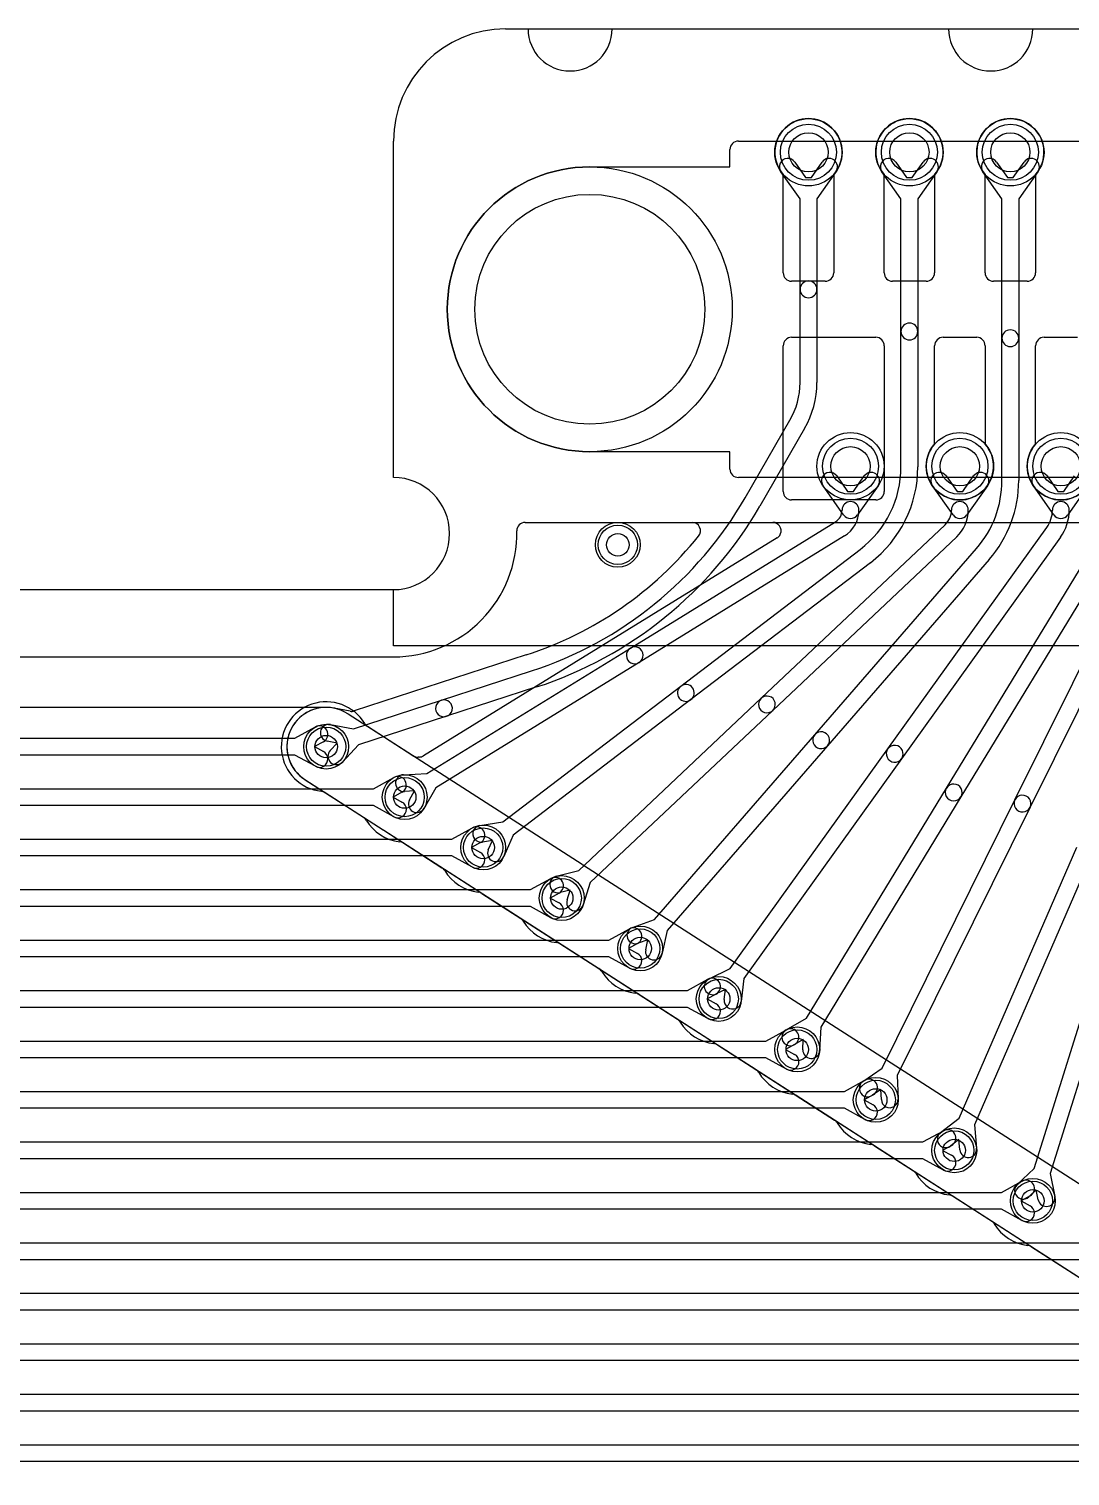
# Model space of a CAD drawing. Extents: x 0 to 47.5, y -0.5 to 20.
# Drawn here: x 23.75 to 33.03, y 7.1 to 20 of the extents above; entities that cross this region are included whole.
import ezdxf

# ---------------------------------------------------------------- set-up
doc = ezdxf.new("R2010")
doc.units = 0
for name, color, linetype in [('Hole', 1, 'CONTINUOUS'), ('L1', 3, 'CONTINUOUS'), ('L2', 3, 'CONTINUOUS'), ('L3', 3, 'CONTINUOUS'), ('L4', 3, 'CONTINUOUS'), ('Outline', 7, 'CONTINUOUS'), ('PartsArea-A', 111, 'CONTINUOUS'), ('PartsArea-B', 111, 'CONTINUOUS'), ('Resist-A', 2, 'CONTINUOUS'), ('Resist-B', 2, 'CONTINUOUS')]:
    doc.layers.add(name, color=color, linetype=linetype)

msp = doc.modelspace()

# ---------------------------------------------------------------- linework, layer by layer
at = {"layer": 'Hole'}
for centre, radius in [((30.7, 18.9), 0.175), ((31.6, 18.9), 0.175), ((32.5, 18.9), 0.175), ((28.75, 17.5), 1.025), ((31.075, 16.1), 0.175), ((32.05, 16.1), 0.175), ((32.95, 16.1), 0.175), ((29, 15.4), 0.1), ((26.4, 13.6), 0.1), ((27.1, 13.15), 0.1), ((27.8, 12.7), 0.1), ((28.5, 12.25), 0.1), ((29.2, 11.8), 0.1), ((29.9, 11.35), 0.1), ((30.6, 10.9), 0.1), ((31.3, 10.45), 0.1), ((32, 10), 0.1), ((32.7, 9.55), 0.1)]:
    msp.add_circle(centre, radius, dxfattribs=at)
at = {"layer": 'L1'}
for p, q in [((30.475, 17.825), (30.475, 18.70157)), ((30.925, 18.70157), (30.925, 17.825)), ((31.375, 17.825), (31.375, 18.70157)), ((31.825, 18.70157), (31.825, 17.825)), ((32.275, 17.825), (32.275, 18.70157)), ((32.725, 18.70157), (32.725, 17.825)), ((30.85, 17.75), (30.55, 17.75)), ((31.75, 17.75), (31.45, 17.75)), ((32.65, 17.75), (32.35, 17.75)), ((30.475, 15.875), (30.475, 17.175)), ((30.55, 17.25), (31.3, 17.25)), ((31.375, 17.175), (31.375, 15.875)), ((31.825, 16.29843), (31.825, 17.175)), ((31.9, 17.25), (32.2, 17.25)), ((32.275, 17.175), (32.275, 16.29843)), ((32.725, 16.29843), (32.725, 17.175)), ((32.8, 17.25), (33.1, 17.25)), ((31.3, 15.8), (30.55, 15.8)), ((28.17473, 15.6), (45.82527, 15.6)), ((20, 14.4), (27, 14.4)), ((26.39993, 13.95009), (1.00001, 13.95003)), ((28.68366, 12.54806), (26.59636, 13.88991)), ((26.1208, 13.675), (26.30383, 13.77536)), ((1.2792, 13.675), (26.1208, 13.675)), ((26.37595, 13.64384), (26.296, 13.6)), ((26.296, 13.6), (26.37595, 13.55616)), ((26.1208, 13.525), (1.2792, 13.525)), ((26.30383, 13.42464), (26.1208, 13.525)), ((26.8208, 13.225), (27.00383, 13.32536)), ((1.9792, 13.225), (26.8208, 13.225)), ((27.07595, 13.19384), (26.996, 13.15)), ((26.8208, 13.075), (1.9792, 13.075)), ((27.00383, 12.97464), (26.8208, 13.075)), ((26.996, 13.15), (27.07595, 13.10616)), ((27.5208, 12.775), (27.70383, 12.87536)), ((2.6792, 12.775), (27.5208, 12.775)), ((27.77595, 12.74384), (27.696, 12.7)), ((27.696, 12.7), (27.77595, 12.65616)), ((27.5208, 12.625), (2.6792, 12.625)), ((27.70383, 12.52464), (27.5208, 12.625)), ((45.50046, 1.73727), (28.69418, 12.5413)), ((28.2208, 12.325), (28.40383, 12.42536)), ((3.3792, 12.325), (28.2208, 12.325)), ((28.47595, 12.29384), (28.396, 12.25)), ((28.2208, 12.175), (3.3792, 12.175)), ((28.40383, 12.07464), (28.2208, 12.175)), ((28.396, 12.25), (28.47595, 12.20616)), ((4.0792, 11.875), (28.9208, 11.875)), ((28.9208, 11.875), (29.10383, 11.97536)), ((29.17595, 11.84384), (29.096, 11.8)), ((29.096, 11.8), (29.17595, 11.75616)), ((28.9208, 11.725), (4.0792, 11.725)), ((29.10383, 11.62464), (28.9208, 11.725)), ((29.6208, 11.425), (29.80383, 11.52536)), ((4.7792, 11.425), (29.6208, 11.425)), ((29.87595, 11.39384), (29.796, 11.35)), ((29.6208, 11.275), (4.7792, 11.275)), ((29.80383, 11.17464), (29.6208, 11.275)), ((29.796, 11.35), (29.87595, 11.30616)), ((5.4792, 10.975), (30.3208, 10.975)), ((30.3208, 10.975), (30.50383, 11.07536)), ((30.57595, 10.94384), (30.496, 10.9)), ((30.496, 10.9), (30.57595, 10.85616)), ((30.3208, 10.825), (5.4792, 10.825)), ((30.50383, 10.72464), (30.3208, 10.825)), ((31.0208, 10.525), (31.20383, 10.62536)), ((6.1792, 10.525), (31.0208, 10.525)), ((31.27595, 10.49384), (31.196, 10.45)), ((31.0208, 10.375), (6.1792, 10.375)), ((31.20383, 10.27464), (31.0208, 10.375)), ((31.196, 10.45), (31.27595, 10.40616)), ((6.8792, 10.075), (31.7208, 10.075)), ((31.7208, 10.075), (31.90383, 10.17536)), ((31.97595, 10.04384), (31.896, 10)), ((31.896, 10), (31.97595, 9.95616)), ((31.7208, 9.925), (6.8792, 9.925)), ((31.90383, 9.82464), (31.7208, 9.925)), ((32.4208, 9.625), (32.60383, 9.72536)), ((7.5792, 9.625), (32.4208, 9.625)), ((32.67595, 9.59384), (32.596, 9.55)), ((32.596, 9.55), (32.67595, 9.50616)), ((32.4208, 9.475), (7.5792, 9.475)), ((32.60383, 9.37464), (32.4208, 9.475)), ((8.2792, 9.175), (33.1208, 9.175)), ((33.1208, 9.025), (8.2792, 9.025)), ((8.9792, 8.725), (33.8208, 8.725)), ((33.8208, 8.575), (8.9792, 8.575)), ((9.6792, 8.275), (34.5208, 8.275)), ((34.5208, 8.125), (9.6792, 8.125)), ((10.3792, 7.825), (35.2208, 7.825)), ((35.2208, 7.675), (10.3792, 7.675)), ((11.0792, 7.375), (35.9208, 7.375)), ((35.9208, 7.225), (11.0792, 7.225))]:
    msp.add_line(p, q, dxfattribs=at)
for centre, radius in [((30.7, 18.9), 0.3), ((31.6, 18.9), 0.3), ((32.5, 18.9), 0.3), ((31.075, 16.1), 0.3), ((32.05, 16.1), 0.3), ((32.95, 16.1), 0.3), ((29, 15.4), 0.2), ((26.4, 13.6), 0.2), ((27.1, 13.15), 0.2), ((27.8, 12.7), 0.2), ((28.5, 12.25), 0.2), ((29.2, 11.8), 0.2), ((29.9, 11.35), 0.2), ((30.6, 10.9), 0.2), ((31.3, 10.45), 0.2), ((32, 10), 0.2), ((32.7, 9.55), 0.2)]:
    msp.add_circle(centre, radius, dxfattribs=at)
for centre, radius, start, end in [((30.7, 18.9), 0.3, -41.409429, -138.590571), ((31.6, 18.9), 0.3, -41.409429, -138.590571), ((32.5, 18.9), 0.3, -41.409429, -138.590571), ((30.55, 17.825), 0.075, 180, -90), ((30.85, 17.825), 0.075, -90, 0), ((31.45, 17.825), 0.075, 180, -90), ((31.75, 17.825), 0.075, -90, 0), ((32.35, 17.825), 0.075, 180, -90), ((32.65, 17.825), 0.075, -90, 0), ((30.55, 17.175), 0.075, 90, 180), ((31.3, 17.175), 0.075, 0, 90), ((31.9, 17.175), 0.075, 90, 180), ((32.2, 17.175), 0.075, 0, 90), ((32.8, 17.175), 0.075, 90, 180), ((32.05, 16.1), 0.3, 138.590571, 41.409429), ((32.95, 16.1), 0.3, 138.590571, 41.409429), ((30.55, 15.875), 0.075, 180, -90), ((31.3, 15.875), 0.075, -90, 0), ((27, 15.5), 1.1, -90, 1.25853), ((28.17473, 15.525), 0.075, 90, 180), ((28.1747, 15.525), 0.07497, 180, -179.358057), ((26.39993, 14.02506), 0.07497, -90, -89.984715), ((26.40003, 13.60004), 0.35005, 56.443853, 90.013094), ((26.63582, 13.95365), 0.07497, -124.347149, -121.760718), ((26.33989, 13.7096), 0.075, -61.261501, 118.737236), ((26.33989, 13.4904), 0.075, -118.738499, 61.262764), ((27.03989, 13.2596), 0.075, -61.261501, 118.737236), ((27.03989, 13.0404), 0.075, -118.738499, 61.262764), ((27.73989, 12.8096), 0.075, -61.261501, 118.737236), ((27.73989, 12.5904), 0.075, -118.738499, 61.262764), ((28.72516, 12.6105), 0.07497, -123.609525, -121.273064), ((28.50003, 12.25001), 0.35005, 56.483799, 57.862236), ((28.73472, 12.60436), 0.07497, -123.520491, -122.736145), ((28.43989, 12.3596), 0.075, -61.261501, 118.737236), ((28.43989, 12.1404), 0.075, -118.738499, 61.262764), ((29.13989, 11.9096), 0.075, -61.261501, 118.737236), ((29.13989, 11.6904), 0.075, -118.738499, 61.262764), ((29.83989, 11.4596), 0.075, -61.261501, 118.737236), ((29.83989, 11.2404), 0.075, -118.738499, 61.262764), ((30.53989, 11.0096), 0.075, -61.261501, 118.737236), ((30.53989, 10.7904), 0.075, -118.738499, 61.262764), ((31.23989, 10.5596), 0.075, -61.261501, 118.737236), ((31.23989, 10.3404), 0.075, -118.738499, 61.262764), ((31.93989, 10.1096), 0.075, -61.261501, 118.737236), ((31.93989, 9.8904), 0.075, -118.738499, 61.262764), ((32.63989, 9.6596), 0.075, -61.261501, 118.737236), ((32.63989, 9.4404), 0.075, -118.738499, 61.262764)]:
    msp.add_arc(centre, radius, start, end, dxfattribs=at)
at = {"layer": 'L2'}
for p, q in [((30.95249, 16.01345), (31.0494, 15.87625)), ((31.1006, 15.87625), (31.19751, 16.01345)), ((31.92749, 16.01345), (32.0244, 15.87625)), ((32.0756, 15.87625), (32.17251, 16.01345)), ((32.82749, 16.01345), (32.9244, 15.87625)), ((32.9756, 15.87625), (33.07251, 16.01345)), ((31.01374, 15.66674), (30.82997, 15.92691)), ((31.0494, 15.87625), (31.1006, 15.87625)), ((31.32003, 15.92691), (31.13626, 15.66674)), ((31.98874, 15.66674), (31.80497, 15.92691)), ((32.0244, 15.87625), (32.0756, 15.87625)), ((32.29503, 15.92691), (32.11126, 15.66674)), ((32.88874, 15.66674), (32.70497, 15.92691)), ((32.9244, 15.87625), (32.9756, 15.87625)), ((33.19503, 15.92691), (33.01126, 15.66674)), ((32.71181, 9.83885), (34.55482, 15.72748)), ((34.69798, 15.68269), (32.85497, 9.79405)), ((28.17473, 15.6), (30.38148, 15.6)), ((29.11199, 14.4782), (30.942, 15.60613)), ((30.27807, 14.03102), (31.91852, 15.57905)), ((31.40779, 13.57966), (32.82493, 15.55436)), ((32.54107, 13.12548), (33.73398, 15.5347)), ((30.42014, 15.46073), (27.26869, 13.51832)), ((31.0207, 15.47843), (29.19069, 14.3505)), ((32.02146, 15.46995), (30.38101, 13.92192)), ((32.94679, 15.4669), (31.52965, 13.4922)), ((33.8684, 15.46814), (32.67549, 13.05892)), ((27.29833, 13.36034), (29.11199, 14.4782)), ((20, 14.4), (27, 14.4)), ((29.19069, 14.3505), (27.37703, 13.23264)), ((28.6516, 12.49618), (30.27807, 14.03102)), ((30.38101, 13.92192), (28.75454, 12.38708)), ((27.17337, 13.51896), (26.76987, 13.77838)), ((30.00186, 11.62057), (31.40779, 13.57966)), ((27.23261, 13.50724), (27.21874, 13.50653)), ((31.52965, 13.4922), (30.12372, 11.53311)), ((27.08984, 13.34974), (27.29833, 13.36034)), ((26.38995, 13.19033), (26.90865, 12.85688)), ((27.18854, 13.20457), (27.09746, 13.19994)), ((27.14347, 13.12529), (27.18854, 13.20457)), ((27.37703, 13.23264), (27.27387, 13.05117)), ((31.35668, 10.73349), (32.54107, 13.12548)), ((32.67549, 13.05892), (31.4911, 10.66693)), ((26.91337, 12.85384), (27.43178, 12.52058)), ((28.44957, 12.44354), (28.6516, 12.49618)), ((27.78916, 12.29083), (28.83178, 11.62058)), ((28.57563, 12.32137), (28.48739, 12.29838)), ((28.54757, 12.23461), (28.57563, 12.32137)), ((28.75454, 12.38708), (28.69029, 12.18845)), ((29.81359, 11.53037), (30.00186, 11.62057)), ((30.12372, 11.53311), (30.09854, 11.32588)), ((29.18916, 11.39083), (30.23227, 10.72026)), ((29.96064, 11.43449), (29.87841, 11.39509)), ((29.94964, 11.34398), (29.96064, 11.43449)), ((31.18552, 10.614), (31.35668, 10.73349)), ((31.4911, 10.66693), (31.49982, 10.45836)), ((30.58916, 10.49083), (31.63227, 9.82026)), ((31.34615, 10.5432), (31.27138, 10.491)), ((31.34996, 10.4521), (31.34615, 10.5432)), ((32.56137, 9.69416), (32.71181, 9.83885)), ((32.85497, 9.79405), (32.89608, 9.58939)), ((31.98916, 9.59083), (33.03227, 8.92026)), ((32.73107, 9.64924), (32.66535, 9.58604)), ((32.74902, 9.55985), (32.73107, 9.64924))]:
    msp.add_line(p, q, dxfattribs=at)
for centre, radius in [((31.075, 16.1), 0.3), ((32.05, 16.1), 0.3), ((32.95, 16.1), 0.3), ((29, 15.4), 0.2), ((27.1, 13.15), 0.2), ((28.5, 12.25), 0.2), ((29.9, 11.35), 0.2), ((31.3, 10.45), 0.2), ((32.7, 9.55), 0.2)]:
    msp.add_circle(centre, radius, dxfattribs=at)
for centre, radius, start, end in [((30.89123, 15.97018), 0.075, 35.234848, -144.764686), ((31.25877, 15.97018), 0.075, -35.234848, 144.764686), ((31.86623, 15.97018), 0.075, 35.234848, -144.764686), ((32.23377, 15.97018), 0.075, -35.234848, 144.764686), ((32.76623, 15.97018), 0.075, 35.234848, -144.764686), ((31.075, 15.71001), 0.075, 0, 180), ((32.05, 15.71001), 0.075, 0, 180), ((32.95, 15.71001), 0.075, 0, 180), ((30.87797, 15.71001), 0.12203, -58.350972, 0), ((31.075, 15.71001), 0.075, -144.765152, -35.234848), ((30.87797, 15.71001), 0.27203, -58.353173, 0), ((31.79494, 15.71001), 0.18006, -46.660739, 0), ((32.05, 15.71001), 0.075, -144.765152, -35.234848), ((31.79494, 15.71001), 0.33006, -46.662238, 0), ((32.60804, 15.71001), 0.26696, -35.66492, 0), ((32.95, 15.71001), 0.075, -144.765152, -35.234848), ((32.60804, 15.71001), 0.41696, -35.66579, 0), ((27, 15.5), 1.1, -90, 1.258009), ((28.17473, 15.525), 0.075, 90, 180), ((28.1747, 15.525), 0.07497, 180, -179.350416), ((30.38148, 15.52503), 0.07497, 75.96561, 90), ((30.38147, 15.52499), 0.07501, -33.692186, 75.965609), ((30.3815, 15.52497), 0.07497, -58.973327, -33.692187), ((29.15134, 14.41435), 0.075, 121.645037, -58.35232), ((29.15134, 14.41435), 0.075, -58.354963, 121.647738), ((26.39997, 13.6), 0.40004, 30.897191, -96.209546), ((30.32954, 13.97647), 0.075, 133.335961, -46.660288), ((30.32954, 13.97647), 0.075, -46.664039, 133.339762), ((26.80822, 13.8428), 0.07497, -150.090166, -120.765847), ((31.46872, 13.53593), 0.075, 144.332662, -35.665047), ((31.46872, 13.53593), 0.075, -35.667338, 144.335106), ((27.21485, 13.58141), 0.07497, -123.592565, -116.558216), ((27.21488, 13.58145), 0.07502, -116.565051, -90), ((27.21488, 13.5814), 0.07497, -90, -89.984715), ((27.21491, 13.5814), 0.07497, -90.007642, -87.071568), ((27.22935, 13.58214), 0.07497, -87.507791, -58.34944), ((27.09365, 13.27484), 0.075, 92.912002, -87.088396), ((26.34862, 13.12778), 0.07497, 56.54521, 83.812574), ((32.60828, 13.0922), 0.075, -26.342976, 153.65778), ((27.20867, 13.08823), 0.075, 150.385887, -29.615824), ((32.60828, 13.0922), 0.075, 153.657024, -26.342021), ((26.86861, 12.7935), 0.07497, 56.307813, 57.717554), ((27.09999, 13.15001), 0.35005, -122.832491, -122.427506), ((26.87208, 12.79126), 0.07497, 56.583353, 57.573356), ((27.39174, 12.4572), 0.07497, 29.759101, 57.717554), ((27.80001, 12.70001), 0.40006, -149.074805, -96.284046), ((28.46848, 12.37096), 0.075, 104.603198, -75.396255), ((27.74862, 12.22777), 0.07497, 57.263855, 84.181417), ((28.61893, 12.21153), 0.075, 162.077211, -17.923911), ((28.79174, 11.5572), 0.07497, 29.759101, 57.717554), ((29.20001, 11.80001), 0.40006, -149.074805, -96.284046), ((29.846, 11.46273), 0.075, 115.601613, -64.400504), ((29.14862, 11.32777), 0.07497, 57.263855, 84.181417), ((30.02409, 11.33493), 0.075, 173.069238, -6.928617), ((30.19173, 10.65719), 0.07498, 30.734423, 57.267988), ((30.60001, 10.9), 0.40005, -149.25829, -96.282779), ((31.22845, 10.5525), 0.075, 124.91692, -55.08087), ((30.54862, 10.42777), 0.07497, 57.263855, 84.173813), ((31.42489, 10.45523), 0.075, -177.608013, 2.393478), ((31.59173, 9.75719), 0.07498, 30.734423, 57.267988), ((32.00001, 10), 0.40005, -149.25829, -96.282779), ((32.61336, 9.6401), 0.075, 133.88178, -46.116195), ((31.94862, 9.52777), 0.07497, 57.263855, 84.173813), ((32.82255, 9.57462), 0.075, -168.642124, 11.356759)]:
    msp.add_arc(centre, radius, start, end, dxfattribs=at)
at = {"layer": 'L3'}
for p, q in [((30.625, 18.48619), (30.45497, 18.72691)), ((30.57749, 18.81345), (30.6744, 18.67625)), ((30.7256, 18.67625), (30.82251, 18.81345)), ((30.94503, 18.72691), (30.775, 18.48619)), ((31.525, 18.48619), (31.35497, 18.72691)), ((31.47749, 18.81345), (31.5744, 18.67625)), ((31.6256, 18.67625), (31.72251, 18.81345)), ((31.84503, 18.72691), (31.675, 18.48619)), ((32.425, 18.48619), (32.25497, 18.72691)), ((32.37749, 18.81345), (32.4744, 18.67625)), ((32.5256, 18.67625), (32.62251, 18.81345)), ((32.74503, 18.72691), (32.575, 18.48619)), ((30.6744, 18.67625), (30.7256, 18.67625)), ((31.5744, 18.67625), (31.6256, 18.67625)), ((32.4744, 18.67625), (32.5256, 18.67625)), ((30.625, 17.67821), (30.625, 18.48619)), ((30.775, 18.48619), (30.775, 17.67821)), ((31.525, 17.30239), (31.525, 18.48619)), ((31.675, 18.48619), (31.675, 17.30239)), ((32.425, 17.2418), (32.425, 18.48619)), ((32.575, 18.48619), (32.575, 17.2418)), ((30.625, 16.84641), (30.625, 17.67821)), ((30.775, 17.67821), (30.775, 16.84641)), ((31.525, 16.09478), (31.525, 17.30239)), ((31.675, 17.30239), (31.675, 16.09478)), ((32.425, 15.9736), (32.425, 17.2418)), ((32.575, 17.2418), (32.575, 15.9736)), ((30.13565, 15.81891), (30.53506, 16.51072)), ((30.66496, 16.43572), (30.26556, 15.74391)), ((28.17473, 15.6), (29.66233, 15.6)), ((29.56117, 14.1384), (31.16117, 15.35945)), ((30.75612, 13.70629), (32.19841, 15.36709)), ((31.25217, 15.24021), (29.65217, 14.01916)), ((32.31166, 15.26874), (30.86938, 13.60793)), ((31.93063, 13.23027), (33.19013, 15.29947)), ((33.31826, 15.22148), (32.05875, 13.15227)), ((20, 14.4), (27, 14.4)), ((28.18336, 14.41729), (26.65066, 13.91827)), ((27.4269, 14.01322), (28.22981, 14.27462)), ((28.27625, 14.13199), (27.47334, 13.87058)), ((27.97645, 12.929), (29.56117, 14.1384)), ((26.61292, 13.91601), (26.47145, 13.94275)), ((26.64227, 13.75776), (27.4269, 14.01322)), ((29.65217, 14.01916), (28.06745, 12.80976)), ((27.47334, 13.87058), (26.68871, 13.61512)), ((26.43715, 13.79653), (26.64227, 13.75776)), ((29.32643, 12.05997), (30.75612, 13.70629)), ((26.49888, 13.6322), (26.40929, 13.64913)), ((26.43643, 13.56576), (26.49888, 13.6322)), ((26.68871, 13.61512), (26.54573, 13.46302)), ((30.86938, 13.60793), (29.4397, 11.96162)), ((26.21127, 13.30519), (26.73227, 12.97026)), ((30.68111, 11.17749), (31.93063, 13.23027)), ((32.05875, 13.15227), (30.80923, 11.09949)), ((27.77005, 12.89774), (27.97645, 12.929)), ((28.06745, 12.80976), (27.98283, 12.61893)), ((27.08916, 12.74083), (28.13227, 12.07026)), ((27.88268, 12.7631), (27.79251, 12.74944)), ((27.84571, 12.67973), (27.88268, 12.7631)), ((32.04235, 10.28598), (33.09162, 12.70387)), ((33.22922, 12.64415), (32.17995, 10.22626)), ((29.13065, 11.98758), (29.32643, 12.05997)), ((29.26818, 11.87852), (29.18267, 11.8469)), ((29.24886, 11.78941), (29.26818, 11.87852)), ((29.4397, 11.96162), (29.39546, 11.75763)), ((28.48916, 11.84083), (29.53227, 11.17026)), ((30.50021, 11.07333), (30.68111, 11.17749)), ((30.80923, 11.09949), (30.79979, 10.89096)), ((30.65407, 10.98883), (30.57505, 10.94333)), ((30.64995, 10.89774), (30.65407, 10.98883)), ((29.88916, 10.94083), (30.93227, 10.27026)), ((31.87742, 10.15803), (32.04235, 10.28598)), ((32.17995, 10.22626), (32.19915, 10.01841)), ((32.0414, 10.0954), (31.96936, 10.03951)), ((32.04979, 10.00461), (32.0414, 10.0954)), ((31.28916, 10.04083), (32.33227, 9.37026)), ((32.68916, 9.14083), (33.73227, 8.47026))]:
    msp.add_line(p, q, dxfattribs=at)
for centre, radius in [((30.7, 18.9), 0.3), ((31.6, 18.9), 0.3), ((32.5, 18.9), 0.3), ((29, 15.4), 0.2), ((26.4, 13.6), 0.2), ((27.8, 12.7), 0.2), ((29.2, 11.8), 0.2), ((30.6, 10.9), 0.2), ((32, 10), 0.2)]:
    msp.add_circle(centre, radius, dxfattribs=at)
for centre, radius, start, end in [((30.51623, 18.77018), 0.075, 35.234848, -144.764686), ((30.88377, 18.77018), 0.075, -35.234848, 144.764686), ((31.41623, 18.77018), 0.075, 35.234848, -144.764686), ((31.78377, 18.77018), 0.075, -35.234848, 144.764686), ((32.31623, 18.77018), 0.075, 35.234848, -144.764686), ((32.68377, 18.77018), 0.075, -35.234848, 144.764686), ((30.7, 17.67821), 0.075, 0, 180), ((30.7, 17.67821), 0.075, 180, 0), ((31.6, 17.30239), 0.075, 0, 180), ((31.6, 17.30239), 0.075, 180, 0), ((32.5, 17.2418), 0.075, 0, 180), ((32.5, 17.2418), 0.075, 180, 0), ((29.9536, 16.84641), 0.6714, -29.999004, 0), ((29.9536, 16.84641), 0.8214, -29.999161, 0), ((30.6, 16.09478), 0.925, -52.650793, 0), ((30.6, 16.09478), 1.075, -52.650729, 0), ((31.5, 15.9736), 0.925, -40.971552, 0), ((31.5, 15.9736), 1.075, -40.97163, 0), ((27.16949, 17.53136), 3.425, -71.965888, -29.999083), ((27.16949, 17.53136), 3.575, -71.965892, -29.999072), ((27, 15.5), 1.1, -90, 1.25853), ((28.17473, 15.525), 0.075, 90, 180), ((28.1747, 15.525), 0.07497, 180, -179.358057), ((29.66233, 15.525), 0.075, -38.835196, 90), ((27.16949, 17.53136), 3.27496, -71.965935, -38.828964), ((29.60667, 14.07878), 0.075, 127.349669, -52.650711), ((29.60667, 14.07878), 0.075, -52.650331, 127.34946), ((26.39997, 13.60005), 0.35007, 78.685895, -122.726769), ((26.48483, 14.01652), 0.07497, -102.464147, -100.280239), ((27.45012, 13.9419), 0.075, 108.033948, -71.965879), ((27.45012, 13.9419), 0.075, -71.966052, 108.034309), ((26.62745, 13.98956), 0.07497, -101.175042, -71.966221), ((26.42322, 13.72283), 0.075, 79.296817, -100.703645), ((30.81275, 13.65711), 0.075, 139.027505, -40.97169), ((30.81275, 13.65711), 0.075, -40.972495, 139.028324), ((26.49108, 13.51439), 0.075, 136.772026, -43.229629), ((26.17073, 13.24213), 0.07497, 57.263855, 57.772648), ((31.99469, 13.19127), 0.075, 148.666767, -31.328631), ((31.99469, 13.19127), 0.075, -31.333233, 148.671236), ((26.69173, 12.90719), 0.07498, 30.734423, 57.267988), ((27.10001, 13.15), 0.40005, -149.25829, -96.282779), ((27.78128, 12.82359), 0.075, 98.611986, -81.387213), ((27.04862, 12.67777), 0.07497, 57.263855, 84.173813), ((27.91427, 12.64933), 0.075, 156.087155, -23.913748), ((28.09173, 12.0072), 0.07497, 30.738328, 57.263855), ((28.09208, 12.00663), 0.07497, 30.022632, 31.249499), ((28.50001, 12.25), 0.40005, -149.030349, -96.282779), ((29.15666, 11.91724), 0.075, 110.293153, -69.707242), ((28.44862, 11.77777), 0.07497, 57.263855, 84.173813), ((29.32216, 11.77352), 0.075, 167.768656, -12.235194), ((29.49173, 11.1072), 0.07497, 30.738328, 57.263855), ((29.49208, 11.10663), 0.07497, 30.022632, 31.249499), ((29.90001, 11.35), 0.40005, -149.030349, -96.282779), ((30.53763, 11.00833), 0.075, 119.928703, -60.066508), ((29.84862, 10.87777), 0.07497, 57.263855, 84.173813), ((30.72487, 10.89435), 0.075, 177.409233, -2.592177), ((30.89173, 10.2072), 0.07497, 30.738328, 57.263855), ((30.89208, 10.20663), 0.07497, 30.022632, 31.249499), ((31.30001, 10.45), 0.40005, -149.030349, -96.282779), ((31.92339, 10.09877), 0.075, 127.801951, -52.195559), ((31.24862, 9.97777), 0.07497, 57.263855, 84.173813), ((32.12447, 10.01151), 0.075, -174.721189, 5.27817), ((32.29173, 9.3072), 0.07497, 30.738328, 57.263855), ((32.29208, 9.30663), 0.07497, 30.022632, 31.249499), ((32.70001, 9.55), 0.40005, -149.030349, -96.282779), ((32.64862, 9.07777), 0.07497, 57.263855, 84.173813)]:
    msp.add_arc(centre, radius, start, end, dxfattribs=at)
at = {"layer": 'L4'}
for p, q in [((30.475, 17.825), (30.475, 18.70157)), ((30.925, 18.70157), (30.925, 17.825)), ((31.375, 17.825), (31.375, 18.70157)), ((31.825, 18.70157), (31.825, 17.825)), ((32.275, 17.825), (32.275, 18.70157)), ((32.725, 18.70157), (32.725, 17.825)), ((30.85, 17.75), (30.55, 17.75)), ((31.75, 17.75), (31.45, 17.75)), ((32.65, 17.75), (32.35, 17.75)), ((30.475, 15.875), (30.475, 17.175)), ((30.55, 17.25), (31.3, 17.25)), ((31.375, 17.175), (31.375, 15.875)), ((31.825, 16.29843), (31.825, 17.175)), ((31.9, 17.25), (32.2, 17.25)), ((32.275, 17.175), (32.275, 16.29843)), ((32.725, 16.29843), (32.725, 17.175)), ((32.8, 17.25), (33.1, 17.25)), ((31.3, 15.8), (30.55, 15.8)), ((28.17473, 15.6), (45.82527, 15.6)), ((20, 14.4), (27, 14.4)), ((28.68366, 12.54806), (26.59636, 13.88991)), ((26.21071, 13.30555), (26.90865, 12.85688)), ((26.91337, 12.85384), (44.59266, 1.48858)), ((44.95608, 2.08723), (28.69418, 12.5413))]:
    msp.add_line(p, q, dxfattribs=at)
for centre, radius in [((30.7, 18.9), 0.3), ((31.6, 18.9), 0.3), ((32.5, 18.9), 0.3), ((31.075, 16.1), 0.3), ((32.05, 16.1), 0.3), ((32.95, 16.1), 0.3), ((29, 15.4), 0.2), ((26.4, 13.6), 0.2), ((27.1, 13.15), 0.2), ((27.8, 12.7), 0.2), ((28.5, 12.25), 0.2), ((29.2, 11.8), 0.2), ((29.9, 11.35), 0.2), ((30.6, 10.9), 0.2), ((31.3, 10.45), 0.2), ((32, 10), 0.2), ((32.7, 9.55), 0.2)]:
    msp.add_circle(centre, radius, dxfattribs=at)
for centre, radius, start, end in [((30.7, 18.9), 0.3, -41.409429, -138.590571), ((31.6, 18.9), 0.3, -41.409429, -138.590571), ((32.5, 18.9), 0.3, -41.409429, -138.590571), ((30.55, 17.825), 0.075, 180, -90), ((30.85, 17.825), 0.075, -90, 0), ((31.45, 17.825), 0.075, 180, -90), ((31.75, 17.825), 0.075, -90, 0), ((32.35, 17.825), 0.075, 180, -90), ((32.65, 17.825), 0.075, -90, 0), ((30.55, 17.175), 0.075, 90, 180), ((31.3, 17.175), 0.075, 0, 90), ((31.9, 17.175), 0.075, 90, 180), ((32.2, 17.175), 0.075, 0, 90), ((32.8, 17.175), 0.075, 90, 180), ((32.05, 16.1), 0.3, 138.590571, 41.409429), ((32.95, 16.1), 0.3, 138.590571, 41.409429), ((30.55, 15.875), 0.075, 180, -90), ((31.3, 15.875), 0.075, -90, 0), ((27, 15.5), 1.1, -90, 1.25853), ((28.17473, 15.525), 0.075, 90, 180), ((28.1747, 15.525), 0.07497, 180, -179.358057), ((26.4, 13.60004), 0.35006, 56.42569, 135.005787), ((26.39999, 13.60002), 0.35006, 135.002315, -122.732178), ((26.63582, 13.95365), 0.07497, -124.281424, -121.760718), ((26.86861, 12.7935), 0.07497, 56.307813, 57.717554), ((27.09999, 13.15001), 0.35005, -122.832491, -122.427506), ((26.87208, 12.79126), 0.07497, 56.583353, 57.573356), ((28.72516, 12.6105), 0.07497, -123.609525, -121.273064), ((28.50003, 12.25001), 0.35005, 56.483799, 57.862236), ((28.73472, 12.60436), 0.07497, -123.520491, -122.736145)]:
    msp.add_arc(centre, radius, start, end, dxfattribs=at)
at = {"layer": 'Outline'}
for p, q in [((28, 20), (28.2, 20)), ((28.95, 20), (31.95, 20)), ((32.7, 20), (41.3, 20)), ((27, 16), (27, 19)), ((20, 15), (27, 15))]:
    msp.add_line(p, q, dxfattribs=at)
for centre, radius, start, end in [((28, 19), 1, 90, 180), ((28.575, 20), 0.375, 180, 0), ((32.325, 20), 0.375, 180, 0), ((27, 15.5), 0.5, -90, 90)]:
    msp.add_arc(centre, radius, start, end, dxfattribs=at)
at = {"layer": 'PartsArea-A'}
for p, q in [((28, 20), (46, 20)), ((27, 16), (27, 19)), ((27, 14.5), (27, 15)), ((47, 14.5), (27, 14.5))]:
    msp.add_line(p, q, dxfattribs=at)
for centre, radius, start, end in [((28, 19), 1, 90, 180), ((27, 15.5), 0.5, -90, 90)]:
    msp.add_arc(centre, radius, start, end, dxfattribs=at)
at = {"layer": 'PartsArea-B'}
for p, q in [((28, 20), (46, 20)), ((27, 16), (27, 19)), ((27, 14.5), (27, 15)), ((47, 14.5), (27, 14.5))]:
    msp.add_line(p, q, dxfattribs=at)
for centre, radius, start, end in [((28, 19), 1, 90, 180), ((27, 15.5), 0.5, -90, 90)]:
    msp.add_arc(centre, radius, start, end, dxfattribs=at)
at = {"layer": 'Resist-A'}
for p, q in [((30.075, 19), (43.925, 19)), ((30, 18.77), (30, 18.925)), ((28.75, 18.77), (30, 18.77)), ((30, 16.23), (28.75, 16.23)), ((30, 16.075), (30, 16.23)), ((43.925, 16), (30.075, 16))]:
    msp.add_line(p, q, dxfattribs=at)
for centre, radius in [((30.7, 18.9), 0.25), ((31.6, 18.9), 0.25), ((32.5, 18.9), 0.25), ((28.75, 17.5), 1.27), ((31.075, 16.1), 0.25), ((32.05, 16.1), 0.25), ((32.95, 16.1), 0.25), ((29, 15.4), 0.175), ((26.4, 13.6), 0.175), ((27.1, 13.15), 0.175), ((27.8, 12.7), 0.175), ((28.5, 12.25), 0.175), ((29.2, 11.8), 0.175), ((29.9, 11.35), 0.175), ((30.6, 10.9), 0.175), ((31.3, 10.45), 0.175), ((32, 10), 0.175), ((32.7, 9.55), 0.175)]:
    msp.add_circle(centre, radius, dxfattribs=at)
for centre, radius, start, end in [((30.075, 18.925), 0.075, 90, 180), ((28.75, 17.5), 1.27, 90, -90), ((30.075, 16.075), 0.075, 180, -90)]:
    msp.add_arc(centre, radius, start, end, dxfattribs=at)
at = {"layer": 'Resist-B'}
for p, q in [((30.075, 19), (43.925, 19)), ((30, 18.77), (30, 18.925)), ((28.75, 18.77), (30, 18.77)), ((30, 16.23), (28.75, 16.23)), ((30, 16.075), (30, 16.23)), ((43.925, 16), (30.075, 16))]:
    msp.add_line(p, q, dxfattribs=at)
for centre, radius in [((30.7, 18.9), 0.25), ((31.6, 18.9), 0.25), ((32.5, 18.9), 0.25), ((28.75, 17.5), 1.27), ((31.075, 16.1), 0.25), ((32.05, 16.1), 0.25), ((32.95, 16.1), 0.25), ((29, 15.4), 0.175), ((26.4, 13.6), 0.175), ((27.1, 13.15), 0.175), ((27.8, 12.7), 0.175), ((28.5, 12.25), 0.175), ((29.2, 11.8), 0.175), ((29.9, 11.35), 0.175), ((30.6, 10.9), 0.175), ((31.3, 10.45), 0.175), ((32, 10), 0.175), ((32.7, 9.55), 0.175)]:
    msp.add_circle(centre, radius, dxfattribs=at)
for centre, radius, start, end in [((30.075, 18.925), 0.075, 90, 180), ((28.75, 17.5), 1.27, 90, -90), ((30.075, 16.075), 0.075, 180, -90)]:
    msp.add_arc(centre, radius, start, end, dxfattribs=at)

doc.saveas('drawing.dxf')
